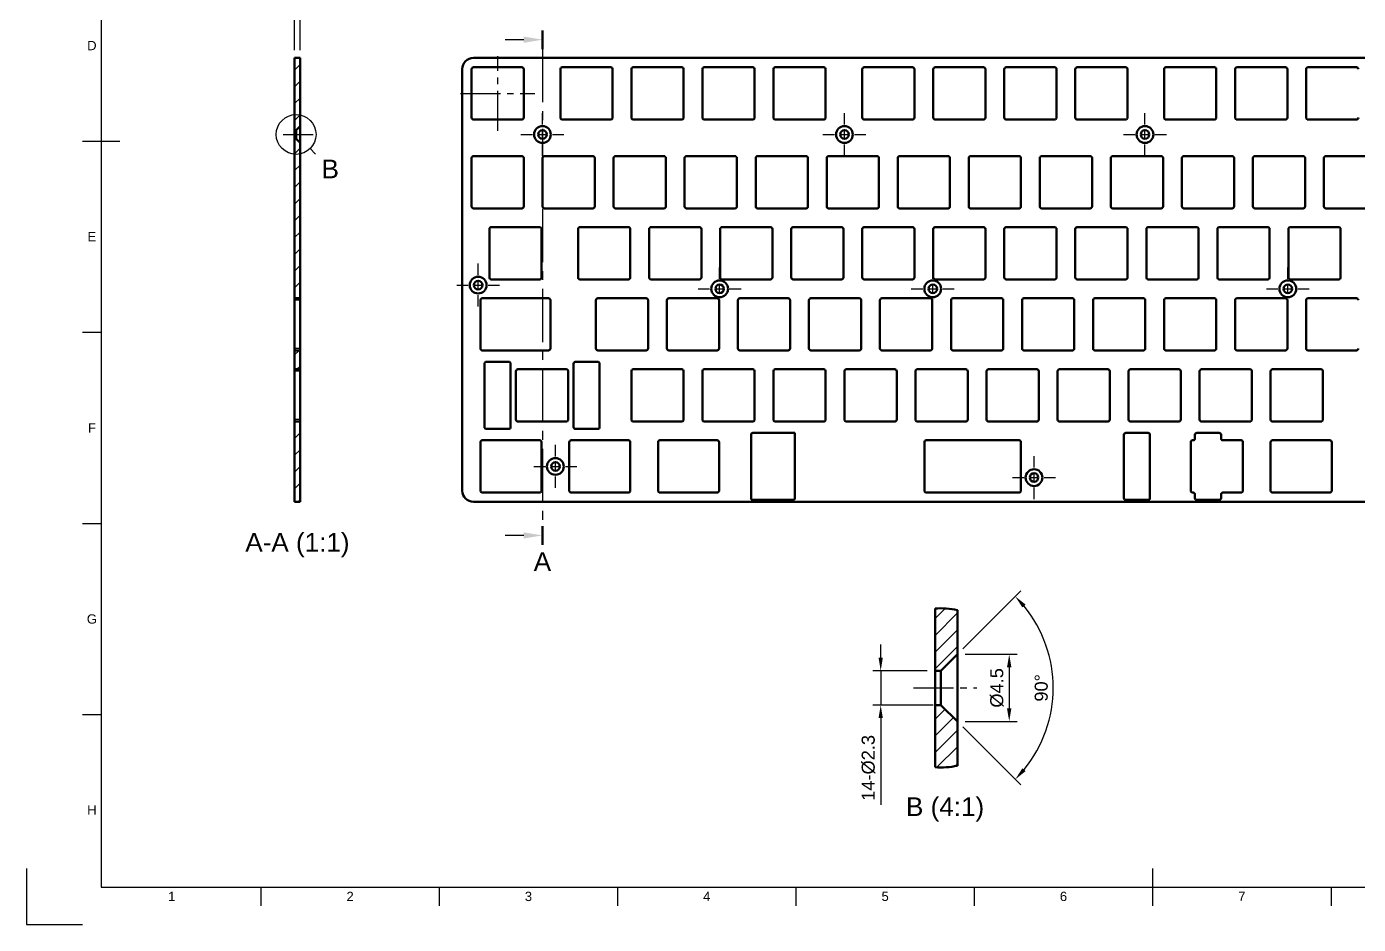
# Model space of a CAD drawing. Header units: millimetres. Extents: x 0 to 594, y 0 to 420.
# Drawn here: x 0 to 357.2, y 0 to 240.7 of the extents above; entities that cross this region are included whole.
import ezdxf
from ezdxf.enums import TextEntityAlignment as Align

# ---------------------------------------------------------------- set-up
doc = ezdxf.new("R2010")
doc.units = ezdxf.units.MM
doc.header["$LTSCALE"] = 0.75
doc.linetypes.add('CENTER2', pattern=[28.575, 19.05, -3.175, 3.175, -3.175])
for name, color, linetype, lineweight in [('BORDER', 7, 'Continuous', 25), ('Detail Boundary', 7, 'Continuous', 25), ('FD_Dimensions', 7, 'Continuous', 25), ('Hatching', 7, 'Continuous', 25), ('Section Lines', 7, 'CENTER2', 25), ('Smart Centers', 7, 'CENTER2', 25), ('View Labels', 7, 'Continuous', 25), ('Visible', 7, 'Continuous', 50), ('Visible Narrow', 7, 'Continuous', 25)]:
    doc.layers.add(name, color=color, linetype=linetype, lineweight=lineweight)
doc.styles.add('FusionTitle', font='arial.ttf')
doc.styles.get("Standard").update_dxf_attribs({"font": 'arial.ttf'})
doc.dimstyles.new('Dim-ISO-25', dxfattribs={"dimtxt": 3.5, "dimasz": 3.5, "dimexe": 2.1, "dimexo": 2.1, "dimgap": 1.4, "dimtad": 1, "dimdsep": 46, "dimtxsty": 'Standard', "dimcen": 0, "dimazin": 2, "dimtp": 0.1, "dimtm": 0.1, "dimtfac": 0.714286, "dimtmove": 0, "dimatfit": 3, "dimfxl": 1, "dimarcsym": 0})

# ---------------------------------------------------------------- blocks, each defined once
blk = doc.blocks.new('ISO_A2_SHEET')
at = {"layer": 'BORDER'}
for p, q in [((20, 410), (20, 10)), ((15, 210), (25, 210)), ((15, 158.75), (20, 158.75)), ((15, 107.5), (20, 107.5)), ((15, 56.25), (20, 56.25)), ((302, 15), (302, 5)), ((20, 10), (584, 10)), ((62.8335, 10), (62.8335, 5)), ((110.6668, 10), (110.6668, 5)), ((158.5001, 10), (158.5001, 5)), ((206.3334, 10), (206.3334, 5)), ((254.1667, 10), (254.1667, 5)), ((349.8333, 10), (349.8333, 5))]:
    blk.add_line(p, q, dxfattribs=at)
at = {"layer": 'Defpoints'}
for p, q in [((0, 15), (0, 0)), ((0, 0), (15, 0))]:
    blk.add_line(p, q, dxfattribs=at)
at = {"layer": 'BORDER', "style": 'FusionTitle'}
for s, p in [('D', (17.5, 235.625)), ('E', (17.5, 184.375)), ('F', (17.5, 133.125)), ('G', (17.5, 81.875)), ('H', (17.5, 30.625)), ('1', (38.91685, 7.5)), ('2', (86.75015, 7.5)), ('3', (134.58345, 7.5)), ('4', (182.41675, 7.5)), ('5', (230.25005, 7.5)), ('6', (278.08335, 7.5)), ('7', (325.91665, 7.5))]:
    blk.add_text(s, height=2.5, dxfattribs=at).set_placement(p, align=Align.MIDDLE)
blk = doc.blocks.new('*U8')
at = {"layer": 'Smart Centers', "color": 0, "ltscale": 0.75, "transparency": 16777216}
blk.add_line((0, -10), (0, 10), dxfattribs=at)
blk = doc.blocks.new('*U9')
at = {"layer": 'Smart Centers', "color": 0, "ltscale": 0.75, "transparency": 16777216}
blk.add_line((-10, 0), (10, 0), dxfattribs=at)
blk = doc.blocks.new('*U10')
at = {"layer": 'Smart Centers', "color": 0, "ltscale": 0.75, "transparency": 16777216}
for p, q in [((0, 2.68), (0, 5.75)), ((-5.75, 0), (-2.68, 0)), ((2.68, 0), (5.75, 0)), ((0, -5.75), (0, -2.68))]:
    blk.add_line(p, q, dxfattribs=at)
at = {"layer": 'Smart Centers', "color": 0, "linetype": 'Continuous', "ltscale": 0.75, "transparency": 16777216}
for p, q in [((-0.89, 0), (0.89, 0)), ((0, -0.89), (0, 0.89))]:
    blk.add_line(p, q, dxfattribs=at)
blk = doc.blocks.new('*U11')
at = {"layer": 'Smart Centers', "color": 0, "ltscale": 0.75, "transparency": 16777216}
for p, q in [((0, 2.68), (0, 5.75)), ((-5.75, 0), (-2.68, 0)), ((2.68, 0), (5.75, 0)), ((0, -5.75), (0, -2.68))]:
    blk.add_line(p, q, dxfattribs=at)
at = {"layer": 'Smart Centers', "color": 0, "linetype": 'Continuous', "ltscale": 0.75, "transparency": 16777216}
for p, q in [((-0.89, 0), (0.89, 0)), ((0, -0.89), (0, 0.89))]:
    blk.add_line(p, q, dxfattribs=at)
blk = doc.blocks.new('*U12')
at = {"layer": 'Smart Centers', "color": 0, "ltscale": 0.75, "transparency": 16777216}
for p, q in [((0, 2.68), (0, 5.75)), ((-5.75, 0), (-2.68, 0)), ((2.68, 0), (5.75, 0)), ((0, -5.75), (0, -2.68))]:
    blk.add_line(p, q, dxfattribs=at)
at = {"layer": 'Smart Centers', "color": 0, "linetype": 'Continuous', "ltscale": 0.75, "transparency": 16777216}
for p, q in [((-0.89, 0), (0.89, 0)), ((0, -0.89), (0, 0.89))]:
    blk.add_line(p, q, dxfattribs=at)
blk = doc.blocks.new('*U13')
at = {"layer": 'Smart Centers', "color": 0, "ltscale": 0.75, "transparency": 16777216}
for p, q in [((0, 2.68), (0, 5.75)), ((-5.75, 0), (-2.68, 0)), ((2.68, 0), (5.75, 0)), ((0, -5.75), (0, -2.68))]:
    blk.add_line(p, q, dxfattribs=at)
at = {"layer": 'Smart Centers', "color": 0, "linetype": 'Continuous', "ltscale": 0.75, "transparency": 16777216}
for p, q in [((-0.89, 0), (0.89, 0)), ((0, -0.89), (0, 0.89))]:
    blk.add_line(p, q, dxfattribs=at)
blk = doc.blocks.new('*U14')
at = {"layer": 'Smart Centers', "color": 0, "ltscale": 0.75, "transparency": 16777216}
for p, q in [((0, 2.68), (0, 5.75)), ((-5.75, 0), (-2.68, 0)), ((2.68, 0), (5.75, 0)), ((0, -5.75), (0, -2.68))]:
    blk.add_line(p, q, dxfattribs=at)
at = {"layer": 'Smart Centers', "color": 0, "linetype": 'Continuous', "ltscale": 0.75, "transparency": 16777216}
for p, q in [((-0.89, 0), (0.89, 0)), ((0, -0.89), (0, 0.89))]:
    blk.add_line(p, q, dxfattribs=at)
blk = doc.blocks.new('*U15')
at = {"layer": 'Smart Centers', "color": 0, "ltscale": 0.75, "transparency": 16777216}
for p, q in [((0, 2.68), (0, 5.75)), ((-5.75, 0), (-2.68, 0)), ((2.68, 0), (5.75, 0)), ((0, -5.75), (0, -2.68))]:
    blk.add_line(p, q, dxfattribs=at)
at = {"layer": 'Smart Centers', "color": 0, "linetype": 'Continuous', "ltscale": 0.75, "transparency": 16777216}
for p, q in [((-0.89, 0), (0.89, 0)), ((0, -0.89), (0, 0.89))]:
    blk.add_line(p, q, dxfattribs=at)
blk = doc.blocks.new('*U16')
at = {"layer": 'Smart Centers', "color": 0, "ltscale": 0.75, "transparency": 16777216}
for p, q in [((0, 2.68), (0, 5.75)), ((-5.75, 0), (-2.68, 0)), ((2.68, 0), (5.75, 0)), ((0, -5.75), (0, -2.68))]:
    blk.add_line(p, q, dxfattribs=at)
at = {"layer": 'Smart Centers', "color": 0, "linetype": 'Continuous', "ltscale": 0.75, "transparency": 16777216}
for p, q in [((-0.89, 0), (0.89, 0)), ((0, -0.89), (0, 0.89))]:
    blk.add_line(p, q, dxfattribs=at)
blk = doc.blocks.new('*U17')
at = {"layer": 'Smart Centers', "color": 0, "ltscale": 0.75, "transparency": 16777216}
for p, q in [((0, 2.68), (0, 5.75)), ((-5.75, 0), (-2.68, 0)), ((2.68, 0), (5.75, 0)), ((0, -5.75), (0, -2.68))]:
    blk.add_line(p, q, dxfattribs=at)
at = {"layer": 'Smart Centers', "color": 0, "linetype": 'Continuous', "ltscale": 0.75, "transparency": 16777216}
for p, q in [((-0.89, 0), (0.89, 0)), ((0, -0.89), (0, 0.89))]:
    blk.add_line(p, q, dxfattribs=at)
blk = doc.blocks.new('*U18')
at = {"layer": 'Smart Centers', "color": 0, "ltscale": 0.75, "transparency": 16777216}
for p, q in [((0, 2.68), (0, 5.75)), ((-5.75, 0), (-2.68, 0)), ((2.68, 0), (5.75, 0)), ((0, -5.75), (0, -2.68))]:
    blk.add_line(p, q, dxfattribs=at)
at = {"layer": 'Smart Centers', "color": 0, "linetype": 'Continuous', "ltscale": 0.75, "transparency": 16777216}
for p, q in [((-0.89, 0), (0.89, 0)), ((0, -0.89), (0, 0.89))]:
    blk.add_line(p, q, dxfattribs=at)
blk = doc.blocks.new('*U38')
at = {"layer": 'Smart Centers', "color": 0, "ltscale": 0.75, "transparency": 16777216}
blk.add_line((-9.58, 0), (7.43, 0), dxfattribs=at)
blk = doc.blocks.new('*U39')
at = {"layer": 'Smart Centers', "color": 0, "ltscale": 0.75, "transparency": 16777216}
blk.add_line((-4.05, 0), (4.05, 0), dxfattribs=at)
blk = doc.blocks.new('*D47')
at = {"layer": 'Defpoints', "color": 0, "transparency": 16777216}
for p in [(249.63, 72.41), (245.23, 68.01), (245.23, 58.81), (249.63, 54.41), (274.13, 54.43)]:
    blk.add_point(p, dxfattribs=at)
at = {"layer": 'FD_Dimensions', "color": 0, "lineweight": -2, "transparency": 16777216}
for p, q in [((251.11, 73.89), (266.64, 89.42)), ((251.11, 52.92), (266.64, 37.4))]:
    blk.add_line(p, q, dxfattribs=at)
blk.add_arc((240.63, 63.41), 34.69, 320.784, 39.216, dxfattribs=at)
at = {"layer": 'FD_Dimensions', "color": 0, "transparency": 16777216}
for points in [[(267.07, 84.95), (267.93, 85.73), (265.15, 87.93)], [(267.93, 41.09), (267.07, 41.87), (265.15, 38.88)]]:
    blk.add_solid(points, dxfattribs=at)
at = {"layer": 'FD_Dimensions', "color": 0, "transparency": 16777216, "insert": (272.13, 63.41), "char_height": 3.5, "attachment_point": 5, "rotation": 90}
blk.add_mtext('90°', dxfattribs=at)
blk = doc.blocks.new('*D48')
at = {"layer": 'Defpoints', "color": 0, "transparency": 16777216}
for p in [(243.63, 68.01), (229.06, 58.81), (245.23, 58.81)]:
    blk.add_point(p, dxfattribs=at)
at = {"layer": 'FD_Dimensions', "color": 0, "lineweight": -2, "transparency": 16777216}
for p, q in [((229.06, 71.51), (229.06, 75.01)), ((241.53, 68.01), (226.96, 68.01)), ((229.06, 68.01), (229.06, 58.81)), ((243.13, 58.81), (226.96, 58.81)), ((229.06, 55.31), (229.06, 32.09))]:
    blk.add_line(p, q, dxfattribs=at)
at = {"layer": 'FD_Dimensions', "color": 0, "transparency": 16777216}
for points in [[(228.48, 71.51), (229.64, 71.51), (229.06, 68.01)], [(228.48, 55.31), (229.64, 55.31), (229.06, 58.81)]]:
    blk.add_solid(points, dxfattribs=at)
at = {"layer": 'FD_Dimensions', "color": 0, "transparency": 16777216, "insert": (225.77, 41.95), "char_height": 3.5, "attachment_point": 5, "rotation": 90}
blk.add_mtext('14-%%C2.3', dxfattribs=at)
blk = doc.blocks.new('*D49')
at = {"layer": 'Defpoints', "color": 0, "transparency": 16777216}
for p in [(249.63, 72.41), (249.63, 54.41), (263.53, 54.41)]:
    blk.add_point(p, dxfattribs=at)
at = {"layer": 'FD_Dimensions', "color": 0, "lineweight": -2, "transparency": 16777216}
for p, q in [((251.73, 72.41), (265.63, 72.41)), ((263.53, 68.91), (263.53, 57.91)), ((251.73, 54.41), (265.63, 54.41))]:
    blk.add_line(p, q, dxfattribs=at)
at = {"layer": 'FD_Dimensions', "color": 0, "transparency": 16777216}
for points in [[(262.94, 68.91), (264.11, 68.91), (263.53, 72.41)], [(262.94, 57.91), (264.11, 57.91), (263.53, 54.41)]]:
    blk.add_solid(points, dxfattribs=at)
at = {"layer": 'FD_Dimensions', "color": 0, "transparency": 16777216, "insert": (260.24, 63.41), "char_height": 3.5, "attachment_point": 5, "rotation": 90}
blk.add_mtext('%%C4.5', dxfattribs=at)
blk = doc.blocks.new('*D50')
at = {"layer": 'Defpoints', "color": 0, "transparency": 16777216}
for p in [(73.38, 249.02), (71.88, 232.3), (73.38, 232.3)]:
    blk.add_point(p, dxfattribs=at)
at = {"layer": 'FD_Dimensions', "color": 0, "lineweight": -2, "transparency": 16777216}
for p, q in [((71.88, 234.4), (71.88, 251.12)), ((73.38, 234.4), (73.38, 251.12)), ((68.38, 249.02), (64.88, 249.02)), ((71.88, 249.02), (73.38, 249.02)), ((76.88, 249.02), (98.02, 249.02))]:
    blk.add_line(p, q, dxfattribs=at)
at = {"layer": 'FD_Dimensions', "color": 0, "transparency": 16777216}
for points in [[(68.38, 249.6), (68.38, 248.44), (71.88, 249.02)], [(76.88, 249.6), (76.88, 248.44), (73.38, 249.02)]]:
    blk.add_solid(points, dxfattribs=at)
at = {"layer": 'FD_Dimensions', "color": 0, "transparency": 16777216, "insert": (89.2, 252.21), "char_height": 3.5, "attachment_point": 5}
blk.add_mtext('1.5{\\H2.5;±0.05}', dxfattribs=at)

msp = doc.modelspace()

# ---------------------------------------------------------------- hatches: boundary and pattern name
at = {"layer": 'Hatching'}
h = msp.add_hatch(dxfattribs=at)
h.set_pattern_fill('ANSI31', color=256, style=0)
h.paths.add_polyline_path([(73.376, 232.295), (71.876, 232.295), (71.876, 212.945), (72.276, 212.945), (73.376, 214.045)], flags=0)
h.paths.add_polyline_path([(71.876, 134.833), (71.876, 113.283), (73.376, 113.283), (73.376, 134.833)], flags=0)
h.paths.add_polyline_path([(73.376, 148.833), (73.376, 153.883), (71.876, 153.883), (71.876, 148.833)], flags=0)
h.paths.add_polyline_path([(73.376, 167.883), (73.376, 209.545), (72.276, 210.645), (71.876, 210.645), (71.876, 167.883)], flags=0)
h = msp.add_hatch(dxfattribs=at)
h.set_pattern_fill('ANSI31', color=256, style=0)
edge = h.paths.add_edge_path(flags=0)
edge.add_ellipse((245.229, 63.408), major_axis=(1.6, -21.271), ratio=1, start_angle=163.7944, end_angle=180)
edge.add_line((243.629, 84.679), (243.629, 68.008))
edge.add_line((243.629, 68.008), (245.229, 68.008))
edge.add_line((245.229, 68.008), (249.629, 72.408))
edge.add_line((249.629, 72.408), (249.629, 84.28))
edge = h.paths.add_edge_path(flags=0)
edge.add_ellipse((245.229, 63.408), major_axis=(-4.4, 20.872), ratio=1, start_angle=163.7944, end_angle=180)
edge.add_line((249.629, 42.535), (249.629, 54.408))
edge.add_line((249.629, 54.408), (245.229, 58.808))
edge.add_line((245.229, 58.808), (243.629, 58.808))
edge.add_line((243.629, 58.808), (243.629, 42.136))

# ---------------------------------------------------------------- linework, layer by layer
at = {"layer": 'Detail Boundary'}
msp.add_line((76.029, 208.006), (77.516, 206.505), dxfattribs=at)
msp.add_circle((72.276, 211.795), 5.333, dxfattribs=at)
at = {"layer": 'Section Lines', "lineweight": 50}
for p, q in [((138.333, 239.7), (138.333, 234.7)), ((138.333, 101.777), (138.333, 106.777))]:
    msp.add_line(p, q, dxfattribs=at)
at = {"layer": 'Section Lines'}
for p, q in [((133.333, 237.2), (128.333, 237.2)), ((133.333, 104.277), (128.333, 104.277))]:
    msp.add_line(p, q, dxfattribs=at)
at = {"layer": 'Section Lines', "lineweight": 25}
msp.add_line((138.333, 234.7), (138.333, 106.777), dxfattribs=at)
at = {"layer": 'Section Lines'}
for points in [[(133.333, 238.034), (138.333, 237.2), (133.333, 236.367)], [(133.333, 105.11), (138.333, 104.277), (133.333, 103.444)]]:
    msp.add_solid(points, dxfattribs=at)
at = {"layer": 'Visible', "extrusion": (1, -2.22045e-16, 0)}
for p, q in [((73.376, 232.295), (71.876, 232.295)), ((71.876, 232.295), (71.876, 212.945)), ((73.376, 214.045), (73.376, 232.295)), ((71.876, 212.945), (72.276, 212.945)), ((71.876, 210.645), (71.876, 212.945)), ((72.276, 212.945), (73.376, 214.045)), ((72.276, 212.945), (72.276, 210.645)), ((73.376, 214.045), (73.376, 209.545)), ((72.276, 210.645), (71.876, 210.645)), ((71.876, 210.645), (71.876, 167.883)), ((73.376, 209.545), (72.276, 210.645)), ((73.376, 167.883), (73.376, 209.545)), ((71.876, 167.883), (73.376, 167.883)), ((71.876, 167.383), (71.876, 167.883)), ((73.376, 167.883), (73.376, 167.383)), ((71.876, 154.383), (71.876, 167.383)), ((73.376, 167.383), (73.376, 154.383)), ((71.876, 153.883), (71.876, 154.383)), ((73.376, 153.883), (71.876, 153.883)), ((71.876, 153.883), (71.876, 148.833)), ((73.376, 154.383), (73.376, 153.883)), ((73.376, 148.833), (73.376, 153.883)), ((71.876, 148.833), (73.376, 148.833)), ((71.876, 148.333), (71.876, 148.833)), ((71.876, 135.333), (71.876, 148.333)), ((73.376, 148.833), (73.376, 148.333)), ((73.376, 148.333), (73.376, 135.333)), ((71.876, 134.833), (71.876, 135.333)), ((71.876, 134.833), (71.876, 113.283)), ((73.376, 134.833), (71.876, 134.833)), ((73.376, 135.333), (73.376, 134.833)), ((73.376, 113.283), (73.376, 134.833)), ((71.876, 113.283), (73.376, 113.283)), ((243.629, 84.679), (243.629, 68.008)), ((249.629, 72.408), (249.629, 84.28)), ((245.229, 68.008), (249.629, 72.408)), ((249.629, 72.408), (249.629, 54.408)), ((243.629, 68.008), (245.229, 68.008)), ((243.629, 58.808), (243.629, 68.008)), ((245.229, 68.008), (245.229, 58.808)), ((245.229, 58.808), (243.629, 58.808)), ((243.629, 58.808), (243.629, 42.136)), ((249.629, 54.408), (245.229, 58.808)), ((249.629, 42.535), (249.629, 54.408))]:
    msp.add_line(p, q, dxfattribs=at)
at = {"layer": 'Visible'}
for p, q in [((461.446, 232.295), (119.833, 232.295)), ((116.833, 229.295), (116.833, 116.283)), ((119.333, 216.295), (119.333, 229.295)), ((119.833, 229.795), (132.833, 229.795)), ((133.333, 229.295), (133.333, 216.295)), ((143.146, 216.295), (143.146, 229.295)), ((143.646, 229.795), (156.646, 229.795)), ((157.146, 229.295), (157.146, 216.295)), ((162.196, 216.295), (162.196, 229.295)), ((162.696, 229.795), (175.696, 229.795)), ((176.196, 229.295), (176.196, 216.295)), ((181.246, 216.295), (181.246, 229.295)), ((181.746, 229.795), (194.746, 229.795)), ((195.246, 229.295), (195.246, 216.295)), ((200.296, 216.295), (200.296, 229.295)), ((200.796, 229.795), (213.796, 229.795)), ((214.296, 229.295), (214.296, 216.295)), ((224.108, 216.295), (224.108, 229.295)), ((224.608, 229.795), (237.608, 229.795)), ((238.108, 229.295), (238.108, 216.295)), ((243.158, 216.295), (243.158, 229.295)), ((243.658, 229.795), (256.658, 229.795)), ((257.158, 229.295), (257.158, 216.295)), ((262.208, 216.295), (262.208, 229.295)), ((262.708, 229.795), (275.708, 229.795)), ((276.208, 229.295), (276.208, 216.295)), ((281.258, 216.295), (281.258, 229.295)), ((281.758, 229.795), (294.758, 229.795)), ((295.258, 229.295), (295.258, 216.295)), ((305.071, 216.295), (305.071, 229.295)), ((305.571, 229.795), (318.571, 229.795)), ((319.071, 229.295), (319.071, 216.295)), ((324.121, 216.295), (324.121, 229.295)), ((324.621, 229.795), (337.621, 229.795)), ((338.121, 229.295), (338.121, 216.295)), ((343.171, 216.295), (343.171, 229.295)), ((343.671, 229.795), (356.671, 229.795)), ((132.833, 215.795), (119.833, 215.795)), ((156.646, 215.795), (143.646, 215.795)), ((175.696, 215.795), (162.696, 215.795)), ((194.746, 215.795), (181.746, 215.795)), ((213.796, 215.795), (200.796, 215.795)), ((237.608, 215.795), (224.608, 215.795)), ((256.658, 215.795), (243.658, 215.795)), ((275.708, 215.795), (262.708, 215.795)), ((294.758, 215.795), (281.758, 215.795)), ((318.571, 215.795), (305.571, 215.795)), ((337.621, 215.795), (324.621, 215.795)), ((356.671, 215.795), (343.671, 215.795)), ((119.333, 192.483), (119.333, 205.483)), ((119.833, 205.983), (132.833, 205.983)), ((133.333, 205.483), (133.333, 192.483)), ((138.383, 192.483), (138.383, 205.483)), ((138.883, 205.983), (151.883, 205.983)), ((152.383, 205.483), (152.383, 192.483)), ((157.433, 192.483), (157.433, 205.483)), ((157.933, 205.983), (170.933, 205.983)), ((171.433, 205.483), (171.433, 192.483)), ((176.483, 192.483), (176.483, 205.483)), ((176.983, 205.983), (189.983, 205.983)), ((190.483, 205.483), (190.483, 192.483)), ((195.533, 192.483), (195.533, 205.483)), ((196.033, 205.983), (209.033, 205.983)), ((209.533, 205.483), (209.533, 192.483)), ((214.583, 192.483), (214.583, 205.483)), ((215.083, 205.983), (228.083, 205.983)), ((228.583, 205.483), (228.583, 192.483)), ((233.633, 192.483), (233.633, 205.483)), ((234.133, 205.983), (247.133, 205.983)), ((247.633, 205.483), (247.633, 192.483)), ((252.683, 192.483), (252.683, 205.483)), ((253.183, 205.983), (266.183, 205.983)), ((266.683, 205.483), (266.683, 192.483)), ((271.733, 192.483), (271.733, 205.483)), ((272.233, 205.983), (285.233, 205.983)), ((285.733, 205.483), (285.733, 192.483)), ((290.783, 192.483), (290.783, 205.483)), ((291.283, 205.983), (304.283, 205.983)), ((304.783, 205.483), (304.783, 192.483)), ((309.833, 192.483), (309.833, 205.483)), ((310.333, 205.983), (323.333, 205.983)), ((323.833, 205.483), (323.833, 192.483)), ((328.883, 192.483), (328.883, 205.483)), ((329.383, 205.983), (342.383, 205.983)), ((342.883, 205.483), (342.883, 192.483)), ((347.933, 192.483), (347.933, 205.483)), ((348.433, 205.983), (361.433, 205.983)), ((132.833, 191.983), (119.833, 191.983)), ((151.883, 191.983), (138.883, 191.983)), ((170.933, 191.983), (157.933, 191.983)), ((189.983, 191.983), (176.983, 191.983)), ((209.033, 191.983), (196.033, 191.983)), ((228.083, 191.983), (215.083, 191.983)), ((247.133, 191.983), (234.133, 191.983)), ((266.183, 191.983), (253.183, 191.983)), ((285.233, 191.983), (272.233, 191.983)), ((304.283, 191.983), (291.283, 191.983)), ((323.333, 191.983), (310.333, 191.983)), ((342.383, 191.983), (329.383, 191.983)), ((361.433, 191.983), (348.433, 191.983)), ((124.096, 173.433), (124.096, 186.433)), ((124.596, 186.933), (137.596, 186.933)), ((138.096, 186.433), (138.096, 173.433)), ((147.908, 173.433), (147.908, 186.433)), ((148.408, 186.933), (161.408, 186.933)), ((161.908, 186.433), (161.908, 173.433)), ((166.958, 173.433), (166.958, 186.433)), ((167.458, 186.933), (180.458, 186.933)), ((180.958, 186.433), (180.958, 173.433)), ((186.008, 173.433), (186.008, 186.433)), ((186.508, 186.933), (199.508, 186.933)), ((200.008, 186.433), (200.008, 173.433)), ((205.058, 173.433), (205.058, 186.433)), ((205.558, 186.933), (218.558, 186.933)), ((219.058, 186.433), (219.058, 173.433)), ((224.108, 173.433), (224.108, 186.433)), ((224.608, 186.933), (237.608, 186.933)), ((238.108, 186.433), (238.108, 173.433)), ((243.158, 173.433), (243.158, 186.433)), ((243.658, 186.933), (256.658, 186.933)), ((257.158, 186.433), (257.158, 173.433)), ((262.208, 173.433), (262.208, 186.433)), ((262.708, 186.933), (275.708, 186.933)), ((276.208, 186.433), (276.208, 173.433)), ((281.258, 173.433), (281.258, 186.433)), ((281.758, 186.933), (294.758, 186.933)), ((295.258, 186.433), (295.258, 173.433)), ((300.308, 173.433), (300.308, 186.433)), ((300.808, 186.933), (313.808, 186.933)), ((314.308, 186.433), (314.308, 173.433)), ((319.358, 173.433), (319.358, 186.433)), ((319.858, 186.933), (332.858, 186.933)), ((333.358, 186.433), (333.358, 173.433)), ((338.408, 173.433), (338.408, 186.433)), ((338.908, 186.933), (351.908, 186.933)), ((352.408, 186.433), (352.408, 173.433)), ((137.596, 172.933), (124.596, 172.933)), ((161.408, 172.933), (148.408, 172.933)), ((180.458, 172.933), (167.458, 172.933)), ((199.508, 172.933), (186.508, 172.933)), ((218.558, 172.933), (205.558, 172.933)), ((237.608, 172.933), (224.608, 172.933)), ((256.658, 172.933), (243.658, 172.933)), ((275.708, 172.933), (262.708, 172.933)), ((294.758, 172.933), (281.758, 172.933)), ((313.808, 172.933), (300.808, 172.933)), ((332.858, 172.933), (319.858, 172.933)), ((351.908, 172.933), (338.908, 172.933)), ((122.215, 167.883), (139.977, 167.883)), ((153.171, 167.883), (166.171, 167.883)), ((172.221, 167.883), (185.221, 167.883)), ((191.271, 167.883), (204.271, 167.883)), ((210.321, 167.883), (223.321, 167.883)), ((229.371, 167.883), (242.371, 167.883)), ((248.421, 167.883), (261.421, 167.883)), ((267.471, 167.883), (280.471, 167.883)), ((286.521, 167.883), (299.521, 167.883)), ((305.571, 167.883), (318.571, 167.883)), ((324.621, 167.883), (337.621, 167.883)), ((343.671, 167.883), (356.671, 167.883)), ((121.715, 154.383), (121.715, 167.383)), ((140.477, 167.383), (140.477, 154.383)), ((152.671, 154.383), (152.671, 167.383)), ((166.671, 167.383), (166.671, 154.383)), ((171.721, 154.383), (171.721, 167.383)), ((185.721, 167.383), (185.721, 154.383)), ((190.771, 154.383), (190.771, 167.383)), ((204.771, 167.383), (204.771, 154.383)), ((209.821, 154.383), (209.821, 167.383)), ((223.821, 167.383), (223.821, 154.383)), ((228.871, 154.383), (228.871, 167.383)), ((242.871, 167.383), (242.871, 154.383)), ((247.921, 154.383), (247.921, 167.383)), ((261.921, 167.383), (261.921, 154.383)), ((266.971, 154.383), (266.971, 167.383)), ((280.971, 167.383), (280.971, 154.383)), ((286.021, 154.383), (286.021, 167.383)), ((300.021, 167.383), (300.021, 154.383)), ((305.071, 154.383), (305.071, 167.383)), ((319.071, 167.383), (319.071, 154.383)), ((324.121, 154.383), (324.121, 167.383)), ((338.121, 167.383), (338.121, 154.383)), ((343.171, 154.383), (343.171, 167.383)), ((139.977, 153.883), (122.215, 153.883)), ((166.171, 153.883), (153.171, 153.883)), ((185.221, 153.883), (172.221, 153.883)), ((204.271, 153.883), (191.271, 153.883)), ((223.321, 153.883), (210.321, 153.883)), ((242.371, 153.883), (229.371, 153.883)), ((261.421, 153.883), (248.421, 153.883)), ((280.471, 153.883), (267.471, 153.883)), ((299.521, 153.883), (286.521, 153.883)), ((318.571, 153.883), (305.571, 153.883)), ((337.621, 153.883), (324.621, 153.883)), ((356.671, 153.883), (343.671, 153.883)), ((122.802, 133.333), (122.802, 150.333)), ((123.302, 150.833), (129.302, 150.833)), ((129.802, 150.333), (129.802, 133.333)), ((146.678, 133.333), (146.678, 150.333)), ((147.178, 150.833), (153.178, 150.833)), ((153.678, 150.333), (153.678, 133.333)), ((131.24, 135.333), (131.24, 148.333)), ((131.74, 148.833), (144.74, 148.833)), ((145.24, 148.333), (145.24, 135.333)), ((162.196, 135.333), (162.196, 148.333)), ((162.696, 148.833), (175.696, 148.833)), ((176.196, 148.333), (176.196, 135.333)), ((181.246, 135.333), (181.246, 148.333)), ((181.746, 148.833), (194.746, 148.833)), ((195.246, 148.333), (195.246, 135.333)), ((200.296, 135.333), (200.296, 148.333)), ((200.796, 148.833), (213.796, 148.833)), ((214.296, 148.333), (214.296, 135.333)), ((219.346, 135.333), (219.346, 148.333)), ((219.846, 148.833), (232.846, 148.833)), ((233.346, 148.333), (233.346, 135.333)), ((238.396, 135.333), (238.396, 148.333)), ((238.896, 148.833), (251.896, 148.833)), ((252.396, 148.333), (252.396, 135.333)), ((257.446, 135.333), (257.446, 148.333)), ((257.946, 148.833), (270.946, 148.833)), ((271.446, 148.333), (271.446, 135.333)), ((276.496, 135.333), (276.496, 148.333)), ((276.996, 148.833), (289.996, 148.833)), ((290.496, 148.333), (290.496, 135.333)), ((295.546, 135.333), (295.546, 148.333)), ((296.046, 148.833), (309.046, 148.833)), ((309.546, 148.333), (309.546, 135.333)), ((314.596, 135.333), (314.596, 148.333)), ((315.096, 148.833), (328.096, 148.833)), ((328.596, 148.333), (328.596, 135.333)), ((333.646, 135.333), (333.646, 148.333)), ((334.146, 148.833), (347.146, 148.833)), ((347.646, 148.333), (347.646, 135.333)), ((129.302, 132.833), (123.302, 132.833)), ((144.74, 134.833), (131.74, 134.833)), ((153.178, 132.833), (147.178, 132.833)), ((175.696, 134.833), (162.696, 134.833)), ((194.746, 134.833), (181.746, 134.833)), ((213.796, 134.833), (200.796, 134.833)), ((232.846, 134.833), (219.846, 134.833)), ((251.896, 134.833), (238.896, 134.833)), ((270.946, 134.833), (257.946, 134.833)), ((289.996, 134.833), (276.996, 134.833)), ((309.046, 134.833), (296.046, 134.833)), ((328.096, 134.833), (315.096, 134.833)), ((347.146, 134.833), (334.146, 134.833)), ((121.715, 116.283), (121.715, 129.283)), ((122.215, 129.783), (137.596, 129.783)), ((138.096, 129.283), (138.096, 116.283)), ((145.527, 116.283), (145.527, 129.283)), ((146.027, 129.783), (161.408, 129.783)), ((161.908, 129.283), (161.908, 116.283)), ((169.34, 116.283), (169.34, 129.283)), ((169.84, 129.783), (185.221, 129.783)), ((185.721, 129.283), (185.721, 116.283)), ((194.277, 114.283), (194.277, 131.283)), ((194.777, 131.783), (206.033, 131.783)), ((206.033, 131.783), (206.033, 114.283)), ((240.777, 116.283), (240.777, 129.283)), ((241.277, 129.783), (266.183, 129.783)), ((266.683, 129.283), (266.683, 116.283)), ((294.277, 114.283), (294.277, 131.283)), ((294.777, 131.783), (300.777, 131.783)), ((301.277, 131.283), (301.277, 114.283)), ((312.215, 116.283), (312.215, 129.283)), ((312.715, 129.783), (312.833, 129.783)), ((313.333, 130.283), (313.333, 131.283)), ((313.833, 131.783), (319.833, 131.783)), ((320.333, 131.283), (320.333, 130.283)), ((320.833, 129.783), (325.715, 129.783)), ((326.215, 129.283), (326.215, 116.283)), ((333.646, 116.283), (333.646, 129.283)), ((334.146, 129.783), (349.527, 129.783)), ((350.027, 129.283), (350.027, 116.283)), ((137.596, 115.783), (122.215, 115.783)), ((161.408, 115.783), (146.027, 115.783)), ((185.221, 115.783), (169.84, 115.783)), ((266.183, 115.783), (241.277, 115.783)), ((312.833, 115.783), (312.715, 115.783)), ((313.333, 114.283), (313.333, 115.283)), ((320.333, 115.283), (320.333, 114.283)), ((325.715, 115.783), (320.833, 115.783)), ((349.527, 115.783), (334.146, 115.783)), ((119.833, 113.283), (461.446, 113.283)), ((205.533, 113.783), (194.777, 113.783)), ((300.777, 113.783), (294.777, 113.783)), ((319.833, 113.783), (313.833, 113.783))]:
    msp.add_line(p, q, dxfattribs=at)
at = {"layer": 'Visible', "extrusion": (0, 0, -1)}
for centre, radius in [((-138.333, 211.795), 2.25), ((-138.333, 211.795), 1.15), ((-219.333, 211.795), 2.25), ((-219.333, 211.795), 1.15), ((-299.946, 211.795), 2.25), ((-299.946, 211.795), 1.15), ((-121.095, 171.408), 2.25), ((-121.095, 171.408), 1.15), ((-185.864, 170.408), 2.25), ((-185.864, 170.408), 1.15), ((-243.014, 170.408), 2.25), ((-243.014, 170.408), 1.15), ((-338.264, 170.408), 2.25), ((-338.264, 170.408), 1.15), ((-141.811, 122.783), 2.25), ((-141.811, 122.783), 1.15), ((-270.183, 119.783), 2.25), ((-270.183, 119.783), 1.15)]:
    msp.add_circle(centre, radius, dxfattribs=at)
for centre, radius, start, end in [((-119.833, 229.295), 3, 0, 90), ((-119.833, 229.295), 0.5, 0, 90), ((-132.833, 229.295), 0.5, 90, 180), ((-143.646, 229.295), 0.5, 0, 90), ((-156.646, 229.295), 0.5, 90, 180), ((-162.696, 229.295), 0.5, 0, 90), ((-175.696, 229.295), 0.5, 90, 180), ((-181.746, 229.295), 0.5, 0, 90), ((-194.746, 229.295), 0.5, 90, 180), ((-200.796, 229.295), 0.5, 0, 90), ((-213.796, 229.295), 0.5, 90, 180), ((-224.608, 229.295), 0.5, 0, 90), ((-237.608, 229.295), 0.5, 90, 180), ((-243.658, 229.295), 0.5, 0, 90), ((-256.658, 229.295), 0.5, 90, 180), ((-262.708, 229.295), 0.5, 0, 90), ((-275.708, 229.295), 0.5, 90, 180), ((-281.758, 229.295), 0.5, 0, 90), ((-294.758, 229.295), 0.5, 90, 180), ((-305.571, 229.295), 0.5, 0, 90), ((-318.571, 229.295), 0.5, 90, 180), ((-324.621, 229.295), 0.5, 0, 90), ((-337.621, 229.295), 0.5, 90, 180), ((-343.671, 229.295), 0.5, 0, 90), ((-356.671, 229.295), 0.5, 90, 180), ((-119.833, 216.295), 0.5, 270, 0), ((-132.833, 216.295), 0.5, 180, 270), ((-143.646, 216.295), 0.5, 270, 0), ((-156.646, 216.295), 0.5, 180, 270), ((-162.696, 216.295), 0.5, 270, 0), ((-175.696, 216.295), 0.5, 180, 270), ((-181.746, 216.295), 0.5, 270, 0), ((-194.746, 216.295), 0.5, 180, 270), ((-200.796, 216.295), 0.5, 270, 0), ((-213.796, 216.295), 0.5, 180, 270), ((-224.608, 216.295), 0.5, 270, 0), ((-237.608, 216.295), 0.5, 180, 270), ((-243.658, 216.295), 0.5, 270, 0), ((-256.658, 216.295), 0.5, 180, 270), ((-262.708, 216.295), 0.5, 270, 0), ((-275.708, 216.295), 0.5, 180, 270), ((-281.758, 216.295), 0.5, 270, 0), ((-294.758, 216.295), 0.5, 180, 270), ((-305.571, 216.295), 0.5, 270, 0), ((-318.571, 216.295), 0.5, 180, 270), ((-324.621, 216.295), 0.5, 270, 0), ((-337.621, 216.295), 0.5, 180, 270), ((-343.671, 216.295), 0.5, 270, 0), ((-356.671, 216.295), 0.5, 180, 270), ((-119.833, 205.483), 0.5, 0, 90), ((-132.833, 205.483), 0.5, 90, 180), ((-138.883, 205.483), 0.5, 0, 90), ((-151.883, 205.483), 0.5, 90, 180), ((-157.933, 205.483), 0.5, 0, 90), ((-170.933, 205.483), 0.5, 90, 180), ((-176.983, 205.483), 0.5, 0, 90), ((-189.983, 205.483), 0.5, 90, 180), ((-196.033, 205.483), 0.5, 0, 90), ((-209.033, 205.483), 0.5, 90, 180), ((-215.083, 205.483), 0.5, 0, 90), ((-228.083, 205.483), 0.5, 90, 180), ((-234.133, 205.483), 0.5, 0, 90), ((-247.133, 205.483), 0.5, 90, 180), ((-253.183, 205.483), 0.5, 0, 90), ((-266.183, 205.483), 0.5, 90, 180), ((-272.233, 205.483), 0.5, 0, 90), ((-285.233, 205.483), 0.5, 90, 180), ((-291.283, 205.483), 0.5, 0, 90), ((-304.283, 205.483), 0.5, 90, 180), ((-310.333, 205.483), 0.5, 0, 90), ((-323.333, 205.483), 0.5, 90, 180), ((-329.383, 205.483), 0.5, 0, 90), ((-342.383, 205.483), 0.5, 90, 180), ((-348.433, 205.483), 0.5, 0, 90), ((-119.833, 192.483), 0.5, 270, 0), ((-132.833, 192.483), 0.5, 180, 270), ((-138.883, 192.483), 0.5, 270, 0), ((-151.883, 192.483), 0.5, 180, 270), ((-157.933, 192.483), 0.5, 270, 0), ((-170.933, 192.483), 0.5, 180, 270), ((-176.983, 192.483), 0.5, 270, 0), ((-189.983, 192.483), 0.5, 180, 270), ((-196.033, 192.483), 0.5, 270, 0), ((-209.033, 192.483), 0.5, 180, 270), ((-215.083, 192.483), 0.5, 270, 0), ((-228.083, 192.483), 0.5, 180, 270), ((-234.133, 192.483), 0.5, 270, 0), ((-247.133, 192.483), 0.5, 180, 270), ((-253.183, 192.483), 0.5, 270, 0), ((-266.183, 192.483), 0.5, 180, 270), ((-272.233, 192.483), 0.5, 270, 0), ((-285.233, 192.483), 0.5, 180, 270), ((-291.283, 192.483), 0.5, 270, 0), ((-304.283, 192.483), 0.5, 180, 270), ((-310.333, 192.483), 0.5, 270, 0), ((-323.333, 192.483), 0.5, 180, 270), ((-329.383, 192.483), 0.5, 270, 0), ((-342.383, 192.483), 0.5, 180, 270), ((-348.433, 192.483), 0.5, 270, 0), ((-124.596, 186.433), 0.5, 0, 90), ((-137.596, 186.433), 0.5, 90, 180), ((-148.408, 186.433), 0.5, 0, 90), ((-161.408, 186.433), 0.5, 90, 180), ((-167.458, 186.433), 0.5, 0, 90), ((-180.458, 186.433), 0.5, 90, 180), ((-186.508, 186.433), 0.5, 0, 90), ((-199.508, 186.433), 0.5, 90, 180), ((-205.558, 186.433), 0.5, 0, 90), ((-218.558, 186.433), 0.5, 90, 180), ((-224.608, 186.433), 0.5, 0, 90), ((-237.608, 186.433), 0.5, 90, 180), ((-243.658, 186.433), 0.5, 0, 90), ((-256.658, 186.433), 0.5, 90, 180), ((-262.708, 186.433), 0.5, 0, 90), ((-275.708, 186.433), 0.5, 90, 180), ((-281.758, 186.433), 0.5, 0, 90), ((-294.758, 186.433), 0.5, 90, 180), ((-300.808, 186.433), 0.5, 0, 90), ((-313.808, 186.433), 0.5, 90, 180), ((-319.858, 186.433), 0.5, 0, 90), ((-332.858, 186.433), 0.5, 90, 180), ((-338.908, 186.433), 0.5, 0, 90), ((-351.908, 186.433), 0.5, 90, 180), ((-124.596, 173.433), 0.5, 270, 0), ((-137.596, 173.433), 0.5, 180, 270), ((-148.408, 173.433), 0.5, 270, 0), ((-161.408, 173.433), 0.5, 180, 270), ((-167.458, 173.433), 0.5, 270, 0), ((-180.458, 173.433), 0.5, 180, 270), ((-186.508, 173.433), 0.5, 270, 0), ((-199.508, 173.433), 0.5, 180, 270), ((-205.558, 173.433), 0.5, 270, 0), ((-218.558, 173.433), 0.5, 180, 270), ((-224.608, 173.433), 0.5, 270, 0), ((-237.608, 173.433), 0.5, 180, 270), ((-243.658, 173.433), 0.5, 270, 0), ((-256.658, 173.433), 0.5, 180, 270), ((-262.708, 173.433), 0.5, 270, 0), ((-275.708, 173.433), 0.5, 180, 270), ((-281.758, 173.433), 0.5, 270, 0), ((-294.758, 173.433), 0.5, 180, 270), ((-300.808, 173.433), 0.5, 270, 0), ((-313.808, 173.433), 0.5, 180, 270), ((-319.858, 173.433), 0.5, 270, 0), ((-332.858, 173.433), 0.5, 180, 270), ((-338.908, 173.433), 0.5, 270, 0), ((-351.908, 173.433), 0.5, 180, 270), ((-122.215, 167.383), 0.5, 0, 90), ((-139.977, 167.383), 0.5, 90, 180), ((-153.171, 167.383), 0.5, 0, 90), ((-166.171, 167.383), 0.5, 90, 180), ((-172.221, 167.383), 0.5, 0, 90), ((-185.221, 167.383), 0.5, 90, 180), ((-191.271, 167.383), 0.5, 0, 90), ((-204.271, 167.383), 0.5, 90, 180), ((-210.321, 167.383), 0.5, 0, 90), ((-223.321, 167.383), 0.5, 90, 180), ((-229.371, 167.383), 0.5, 0, 90), ((-242.371, 167.383), 0.5, 90, 180), ((-248.421, 167.383), 0.5, 0, 90), ((-261.421, 167.383), 0.5, 90, 180), ((-267.471, 167.383), 0.5, 0, 90), ((-280.471, 167.383), 0.5, 90, 180), ((-286.521, 167.383), 0.5, 0, 90), ((-299.521, 167.383), 0.5, 90, 180), ((-305.571, 167.383), 0.5, 0, 90), ((-318.571, 167.383), 0.5, 90, 180), ((-324.621, 167.383), 0.5, 0, 90), ((-337.621, 167.383), 0.5, 90, 180), ((-343.671, 167.383), 0.5, 0, 90), ((-356.671, 167.383), 0.5, 90, 180), ((-122.215, 154.383), 0.5, 270, 0), ((-139.977, 154.383), 0.5, 180, 270), ((-153.171, 154.383), 0.5, 270, 0), ((-166.171, 154.383), 0.5, 180, 270), ((-172.221, 154.383), 0.5, 270, 0), ((-185.221, 154.383), 0.5, 180, 270), ((-191.271, 154.383), 0.5, 270, 0), ((-204.271, 154.383), 0.5, 180, 270), ((-210.321, 154.383), 0.5, 270, 0), ((-223.321, 154.383), 0.5, 180, 270), ((-229.371, 154.383), 0.5, 270, 0), ((-242.371, 154.383), 0.5, 180, 270), ((-248.421, 154.383), 0.5, 270, 0), ((-261.421, 154.383), 0.5, 180, 270), ((-267.471, 154.383), 0.5, 270, 0), ((-280.471, 154.383), 0.5, 180, 270), ((-286.521, 154.383), 0.5, 270, 0), ((-299.521, 154.383), 0.5, 180, 270), ((-305.571, 154.383), 0.5, 270, 0), ((-318.571, 154.383), 0.5, 180, 270), ((-324.621, 154.383), 0.5, 270, 0), ((-337.621, 154.383), 0.5, 180, 270), ((-343.671, 154.383), 0.5, 270, 0), ((-356.671, 154.383), 0.5, 180, 270), ((-123.302, 150.333), 0.5, 0, 90), ((-129.302, 150.333), 0.5, 90, 180), ((-147.178, 150.333), 0.5, 0, 90), ((-153.178, 150.333), 0.5, 90, 180), ((-131.74, 148.333), 0.5, 0, 90), ((-144.74, 148.333), 0.5, 90, 180), ((-162.696, 148.333), 0.5, 0, 90), ((-175.696, 148.333), 0.5, 90, 180), ((-181.746, 148.333), 0.5, 0, 90), ((-194.746, 148.333), 0.5, 90, 180), ((-200.796, 148.333), 0.5, 0, 90), ((-213.796, 148.333), 0.5, 90, 180), ((-219.846, 148.333), 0.5, 0, 90), ((-232.846, 148.333), 0.5, 90, 180), ((-238.896, 148.333), 0.5, 0, 90), ((-251.896, 148.333), 0.5, 90, 180), ((-257.946, 148.333), 0.5, 0, 90), ((-270.946, 148.333), 0.5, 90, 180), ((-276.996, 148.333), 0.5, 0, 90), ((-289.996, 148.333), 0.5, 90, 180), ((-296.046, 148.333), 0.5, 0, 90), ((-309.046, 148.333), 0.5, 90, 180), ((-315.096, 148.333), 0.5, 0, 90), ((-328.096, 148.333), 0.5, 90, 180), ((-334.146, 148.333), 0.5, 0, 90), ((-347.146, 148.333), 0.5, 90, 180), ((-123.302, 133.333), 0.5, 270, 0), ((-129.302, 133.333), 0.5, 180, 270), ((-131.74, 135.333), 0.5, 270, 0), ((-144.74, 135.333), 0.5, 180, 270), ((-147.178, 133.333), 0.5, 270, 0), ((-153.178, 133.333), 0.5, 180, 270), ((-162.696, 135.333), 0.5, 270, 0), ((-175.696, 135.333), 0.5, 180, 270), ((-181.746, 135.333), 0.5, 270, 0), ((-194.746, 135.333), 0.5, 180, 270), ((-200.796, 135.333), 0.5, 270, 0), ((-213.796, 135.333), 0.5, 180, 270), ((-219.846, 135.333), 0.5, 270, 0), ((-232.846, 135.333), 0.5, 180, 270), ((-238.896, 135.333), 0.5, 270, 0), ((-251.896, 135.333), 0.5, 180, 270), ((-257.946, 135.333), 0.5, 270, 0), ((-270.946, 135.333), 0.5, 180, 270), ((-276.996, 135.333), 0.5, 270, 0), ((-289.996, 135.333), 0.5, 180, 270), ((-296.046, 135.333), 0.5, 270, 0), ((-309.046, 135.333), 0.5, 180, 270), ((-315.096, 135.333), 0.5, 270, 0), ((-328.096, 135.333), 0.5, 180, 270), ((-334.146, 135.333), 0.5, 270, 0), ((-347.146, 135.333), 0.5, 180, 270), ((-122.215, 129.283), 0.5, 0, 90), ((-137.596, 129.283), 0.5, 90, 180), ((-146.027, 129.283), 0.5, 0, 90), ((-161.408, 129.283), 0.5, 90, 180), ((-169.84, 129.283), 0.5, 0, 90), ((-185.221, 129.283), 0.5, 90, 180), ((-194.777, 131.283), 0.5, 0, 90), ((-241.277, 129.283), 0.5, 0, 90), ((-266.183, 129.283), 0.5, 90, 180), ((-294.777, 131.283), 0.5, 0, 90), ((-300.777, 131.283), 0.5, 90, 180), ((-312.715, 129.283), 0.5, 0, 90), ((-313.833, 131.283), 0.5, 0, 90), ((-319.833, 131.283), 0.5, 90, 180), ((-325.715, 129.283), 0.5, 90, 180), ((-334.146, 129.283), 0.5, 0, 90), ((-349.527, 129.283), 0.5, 90, 180), ((-119.833, 116.283), 3, 270, 0), ((-122.215, 116.283), 0.5, 270, 0), ((-137.596, 116.283), 0.5, 180, 270), ((-146.027, 116.283), 0.5, 270, 0), ((-161.408, 116.283), 0.5, 180, 270), ((-169.84, 116.283), 0.5, 270, 0), ((-185.221, 116.283), 0.5, 180, 270), ((-241.277, 116.283), 0.5, 270, 0), ((-266.183, 116.283), 0.5, 180, 270), ((-312.715, 116.283), 0.5, 270, 0), ((-325.715, 116.283), 0.5, 180, 270), ((-334.146, 116.283), 0.5, 270, 0), ((-349.527, 116.283), 0.5, 180, 270), ((-194.777, 114.283), 0.5, 270, 0), ((-205.533, 114.283), 0.5, 180, 270), ((-294.777, 114.283), 0.5, 270, 0), ((-300.777, 114.283), 0.5, 180, 270), ((-313.833, 114.283), 0.5, 270, 0), ((-319.833, 114.283), 0.5, 180, 270)]:
    msp.add_arc(centre, radius, start, end, dxfattribs=at)
at = {"layer": 'Visible'}
for centre, start, end in [((312.833, 130.283), 270, 0), ((320.833, 130.283), 180, 270), ((312.833, 115.283), 0, 90), ((320.833, 115.283), 90, 180)]:
    msp.add_arc(centre, 0.5, start, end, dxfattribs=at)
at = {"layer": 'Visible', "extrusion": (-4.93038e-32, -2.22045e-16, -1)}
for start, end in [(85.69833, 101.90393), (258.09607, 274.30167)]:
    msp.add_arc((-245.229, 63.408), 21.331, start, end, dxfattribs=at)
at = {"layer": 'Visible Narrow', "extrusion": (1, -2.22045e-16, 0)}
for p, q in [((73.376, 167.383), (71.876, 167.383)), ((73.376, 154.383), (71.876, 154.383)), ((73.376, 148.333), (71.876, 148.333)), ((73.376, 135.333), (71.876, 135.333))]:
    msp.add_line(p, q, dxfattribs=at)

# ---------------------------------------------------------------- block references
at = {"layer": 'BORDER'}
msp.add_blockref('ISO_A2_SHEET', (0, 0), dxfattribs=at)
at = {"layer": 'Smart Centers', "ltscale": 0.75}
for name, p in [('*U8', (126.333, 222.795)), ('*U9', (126.333, 222.795)), ('*U10', (138.333, 211.795)), ('*U11', (219.333, 211.795)), ('*U12', (299.946, 211.795)), ('*U39', (72.826, 211.795)), ('*U16', (121.095, 171.408)), ('*U15', (185.864, 170.408)), ('*U14', (243.014, 170.408)), ('*U13', (338.264, 170.408)), ('*U17', (141.811, 122.783)), ('*U18', (270.183, 119.783)), ('*U38', (247.429, 63.408))]:
    msp.add_blockref(name, p, dxfattribs=at)

# ---------------------------------------------------------------- texts
at = {"layer": 'Detail Boundary', "insert": (81.435, 202.547), "char_height": 5, "attachment_point": 5}
msp.add_mtext('B', dxfattribs=at)
at = {"layer": 'Section Lines', "insert": (138.333, 97.277), "char_height": 5, "attachment_point": 5}
msp.add_mtext('A', dxfattribs=at)
at = {"layer": 'View Labels', "char_height": 5, "attachment_point": 8}
for s, insert, width in [('A-A (1:1)', (72.626, 98.442), 30.21487), ('B (4:1)', (246.331, 27.551), 22.69782)]:
    msp.add_mtext(s, dxfattribs=dict(at, insert=insert, width=width))

# ---------------------------------------------------------------- dimensions: what is measured, and where the dimension line sits
at = {"layer": 'FD_Dimensions'}
dim = msp.add_aligned_dim(p1=(71.876, 232.295), p2=(73.376, 232.295), distance=16.723, dimstyle='Dim-ISO-25', override={"dimgap": 1.4, "dimlfac": 1, "dimclrd": 0, "dimclre": 0, "dimtol": 1, "dimlim": 0, "dimtp": 0.05, "dimtm": 0.05}, dxfattribs=at)
dim.commit()
dim.dimension.update_dxf_attribs({"geometry": '*D50', "text_midpoint": (89.196, 252.206)})
dim = msp.add_angular_dim_2l(base=(274.132, 54.43), line1=((249.629, 54.408), (245.229, 58.808)), line2=((245.229, 68.008), (249.629, 72.408)), dimstyle='Dim-ISO-25', override={"dimlfac": 0.25}, dxfattribs=at)
dim.commit()
dim.dimension.update_dxf_attribs({"geometry": '*D47', "text_midpoint": (275.314, 63.408), "dimtype": 162})
dim = msp.add_linear_dim(base=(229.059, 58.808), p1=(243.629, 68.008), p2=(245.229, 58.808), angle=90, text='14-%%C<>', dimstyle='Dim-ISO-25', override={"dimlfac": 0.25, "dimclrd": 0, "dimclre": 0}, dxfattribs=at)
dim.commit()
dim.dimension.update_dxf_attribs({"geometry": '*D48', "text_midpoint": (225.774, 41.951)})
dim = msp.add_aligned_dim(p1=(249.629, 72.408), p2=(249.629, 54.408), distance=13.899, text='%%C<>', dimstyle='Dim-ISO-25', override={"dimlfac": 0.25, "dimclrd": 0, "dimclre": 0}, dxfattribs=at)
dim.commit()
dim.dimension.update_dxf_attribs({"geometry": '*D49', "text_midpoint": (260.243, 63.408)})

doc.saveas('drawing.dxf')
